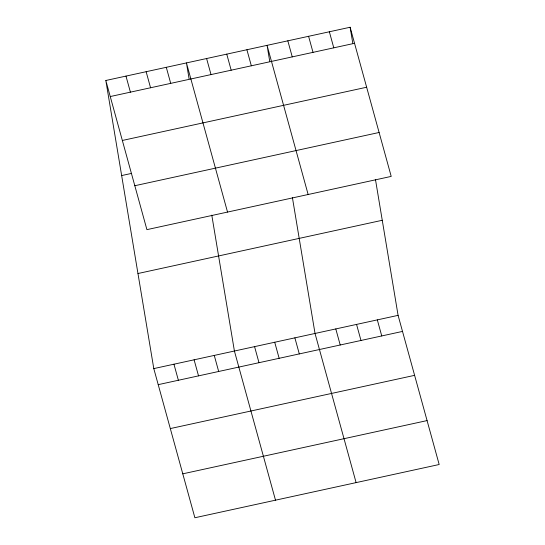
<?xml version="1.0" encoding="UTF-8"?>
<svg xmlns="http://www.w3.org/2000/svg" width="545" height="545" viewBox="0 0 545 545"><rect width="100%" height="100%" fill="white"/><g stroke="black" fill="none" stroke-linecap="round" stroke-linejoin="round"><path stroke-width="0.82" d="M105.825 80.49L350.122 27.25L391.208 176.403L146.912 229.643L105.825 80.49L153.792 368.597L194.878 517.75L439.175 464.51L398.088 315.357L375.464 179.469M110.254 96.547L354.543 43.307M122.346 140.467L366.642 87.234M121.658 175.565L131.331 173.453M134.813 185.722L379.109 132.483M137.967 273.522L382.263 220.282M153.792 368.597L398.088 315.357M158.22 384.654L402.51 331.421M170.319 428.574L414.609 375.342M182.779 473.83L427.076 420.59M329.357 31.774L333.778 47.837M308.593 36.297L313.014 52.361M377.324 319.888L381.745 335.945M287.828 40.827L292.249 56.884M356.559 324.411L360.981 340.468M308.143 194.504L267.064 45.351L269.7 61.197M335.795 328.935L340.216 344.992M246.905 49.745L251.334 65.802M356.11 482.611L315.03 333.458L292.406 197.569M226.754 54.132L231.175 70.196M294.872 337.852L299.3 353.909M206.596 58.526L211.024 74.583M274.721 342.246L279.142 358.303M227.531 212.073L186.445 62.92L189.081 78.766M254.57 346.634L258.991 362.697M166.286 67.308L170.714 83.371M275.498 500.181L234.411 351.028L211.787 215.139M146.135 71.702L150.556 87.765M214.26 355.422L218.681 371.479M125.984 76.096L130.405 92.153M194.102 359.809L198.53 375.873M173.95 364.203L178.372 380.267M350.122 27.25L352.758 43.096"/></g></svg>
